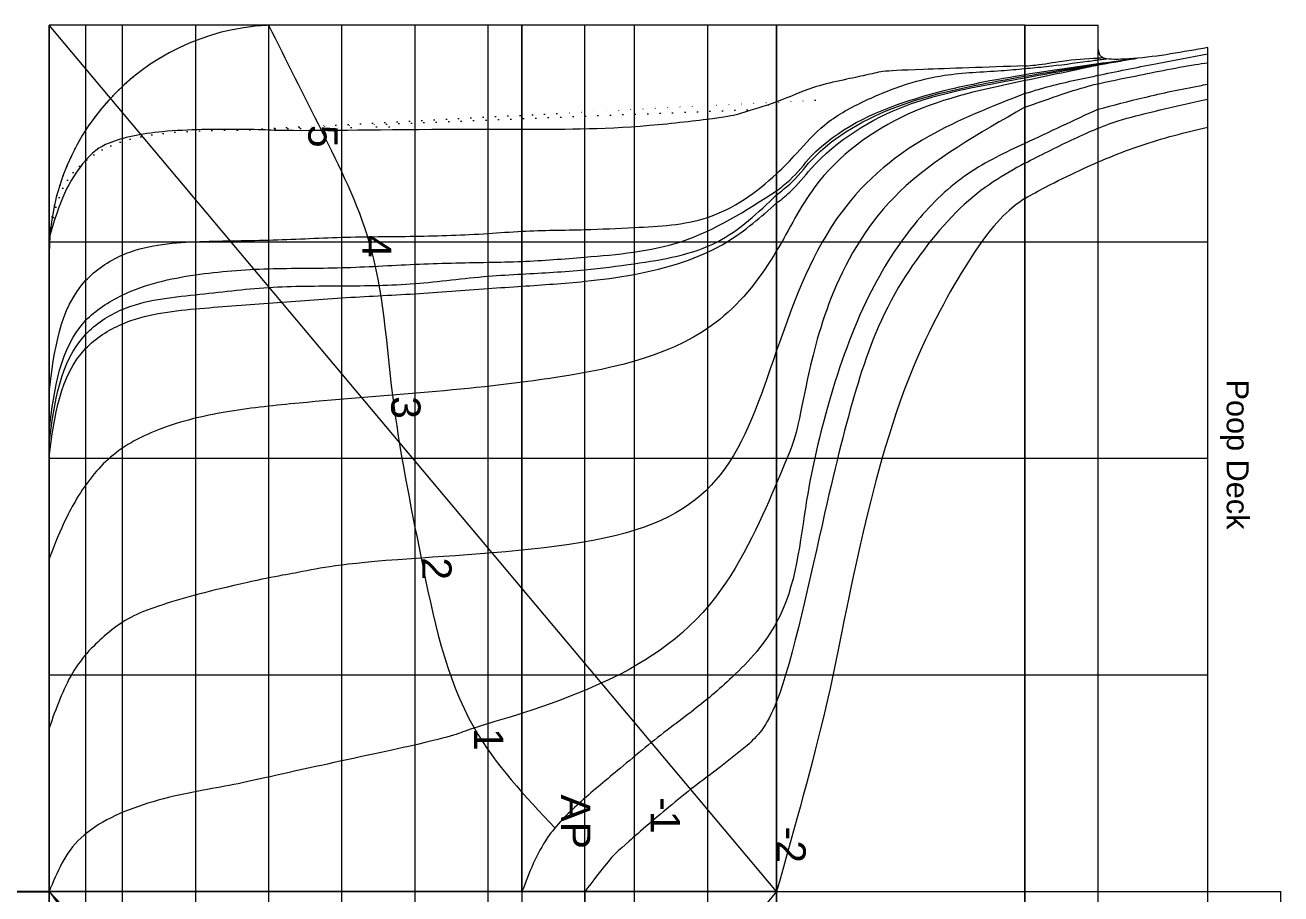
# Model space of a CAD drawing. Header units: inches. Extents: x 2352 to 5451, y 15 to 423.
# Drawn here: x 5433.75 to 5450.92, y 33.84 to 45.72 of the extents above; entities that cross this region are included whole.
import ezdxf

# ---------------------------------------------------------------- set-up
doc = ezdxf.new("R2010")
doc.units = ezdxf.units.IN
doc.header["$MEASUREMENT"] = 0
doc.layers.add('St-1', color=7, linetype='Continuous')
doc.styles.get("Standard").update_dxf_attribs({"font": 'arial.ttf'})

msp = doc.modelspace()

# ---------------------------------------------------------------- hatches: boundary and pattern name
at = {"lineweight": 5}
h = msp.add_hatch(dxfattribs=at)
h.set_pattern_fill('ANSI31', color=256, angle=-90.00000000000001)
h.set_pattern_definition([(315, (5354.971919984882, 3357.619519042385), (0.08838834764831846, 0.08838834764831843), [])])
h.paths.add_polyline_path([(5447.415634118029, 33.87173990206225), (5447.415634118029, 45.07893990206208), (5435.312060594364, 45.07893990206208, 0.2340062996317556), (5434.075634118029, 42.58173990206229), (5434.075634118029, 33.87173990206225)])
h.paths.add_polyline_path([(5444.022634118029, 33.87173990206225), (5444.022634118029, 42.84643990206201), (5434.086811030988, 42.84643990206201, 0.02110301372142997), (5434.075634118029, 42.58173990206229), (5434.075634118029, 33.87173990206225)])
edge = h.paths.add_edge_path(flags=16)
edge.add_line((5444.022634118029, 42.84643990206201), (5444.022634118029, 44.29573990206223))
edge.add_line((5444.022634118029, 44.29573990206223), (5436.862443811395, 44.29573990206223))
edge.add_spline(control_points=[(5436.862443811376, 44.29573990206223), (5436.752818040695, 44.29347888401458), (5436.643154311413, 44.29123941774811), (5436.533467259288, 44.2885310816771)], knot_values=[10.62933537937585, 10.62933537937585, 10.62933537937585, 10.6293353794038, 10.95852070276817, 10.95852070276817, 10.95852070276817, 10.95852070276817], degree=3, periodic=0)
edge.add_spline(control_points=[(5436.533467259288, 44.2885310816771), (5436.499389456755, 44.28768965016821), (5436.465309403022, 44.28680296177004), (5436.431227536988, 44.28585630968042)], knot_values=[10.95852070276817, 10.95852070276817, 10.95852070276817, 10.95852070276817, 11.06079268682631, 11.06079268682631, 11.06079268682631, 11.06079268682631], degree=3, periodic=0)
edge.add_spline(control_points=[(5436.431227536988, 44.28585630968042), (5436.372535307331, 44.28422608433426), (5436.31383770309, 44.28241802988374), (5436.255136965744, 44.28035703767706)], knot_values=[11.06079268682631, 11.06079268682631, 11.06079268682631, 11.06079268682631, 11.23691481492537, 11.23691481492537, 11.23691481492537, 11.23691481492537], degree=3, periodic=0)
edge.add_spline(control_points=[(5436.255136965744, 44.28035703767706), (5436.21127312492, 44.27881697126282), (5436.098645927417, 44.27450014400234), (5435.986013362415, 44.2690456609696), (5435.917323524876, 44.26481161461448)], knot_values=[11.23691481492537, 11.23691481492537, 11.23691481492537, 11.23691481492537, 11.36852121957856, 11.57482114281365, 11.57482114281365, 11.57482114281365, 11.57482114281365], degree=3, periodic=0)
edge.add_spline(control_points=[(5435.917323524876, 44.26481161461448), (5435.869227884627, 44.26184699601141), (5435.821169036762, 44.25843920516014), (5435.773173429558, 44.25442350388472)], knot_values=[11.57482114281365, 11.57482114281365, 11.57482114281365, 11.57482114281365, 11.71926939377468, 11.71926939377468, 11.71926939377468, 11.71926939377468], degree=3, periodic=0)
edge.add_spline(control_points=[(5435.773173429558, 44.25442350388472), (5435.73549160536, 44.25127073723957), (5435.697848762547, 44.24774325613976), (5435.660257700493, 44.24376133723377)], knot_values=[11.71926939377468, 11.71926939377468, 11.71926939377468, 11.71926939377468, 11.83267713909703, 11.83267713909703, 11.83267713909703, 11.83267713909703], degree=3, periodic=0)
edge.add_spline(control_points=[(5435.660257700493, 44.24376133723377), (5435.607257329286, 44.23814715214281), (5435.534145414001, 44.22913895505986), (5435.461298664874, 44.2179781885086), (5435.441186231955, 44.21470734315586)], knot_values=[11.83267713909703, 11.83267713909703, 11.83267713909703, 11.83267713909703, 11.99257293004832, 12.05367626579677, 12.05367626579677, 12.05367626579677, 12.05367626579677], degree=3, periodic=0)
edge.add_spline(control_points=[(5435.441186231955, 44.21470734315586), (5435.406101158426, 44.209001526752), (5435.3711035124, 44.20273261291982), (5435.336238199607, 44.19579184089594)], knot_values=[12.05367626579677, 12.05367626579677, 12.05367626579677, 12.05367626579677, 12.1602677973232, 12.1602677973232, 12.1602677973232, 12.1602677973232], degree=3, periodic=0)
edge.add_spline(control_points=[(5435.336238199607, 44.19579184089594), (5435.319196731525, 44.19239933024688), (5435.302186878635, 44.1888463087114), (5435.285213884686, 44.18512007602909)], knot_values=[12.1602677973232, 12.1602677973232, 12.1602677973232, 12.1602677973232, 12.21236760761382, 12.21236760761382, 12.21236760761382, 12.21236760761382], degree=3, periodic=0)
edge.add_spline(control_points=[(5435.285213884686, 44.18512007602909), (5435.232249334686, 44.17349229617026), (5435.179643703749, 44.16017784873271), (5435.12755633106, 44.144790817473)], knot_values=[12.21236760761382, 12.21236760761382, 12.21236760761382, 12.21236760761382, 12.37494605520035, 12.37494605520035, 12.37494605520035, 12.37494605520035], degree=3, periodic=0)
edge.add_spline(control_points=[(5435.12755633106, 44.144790817473), (5435.100512600092, 44.1368018805722), (5435.073608574953, 44.12825424142898), (5435.046866556683, 44.11909388739037)], knot_values=[12.37494605520035, 12.37494605520035, 12.37494605520035, 12.37494605520035, 12.45935668239991, 12.45935668239991, 12.45935668239991, 12.45935668239991], degree=3, periodic=0)
edge.add_spline(control_points=[(5435.046866556683, 44.11909388739037), (5435.036969768194, 44.11570378850116), (5435.027095168496, 44.11222977093053), (5435.017243887971, 44.10866909691573)], knot_values=[12.45935668239991, 12.45935668239991, 12.45935668239991, 12.45935668239991, 12.49059569043475, 12.49059569043475, 12.49059569043475, 12.49059569043475], degree=3, periodic=0)
edge.add_spline(control_points=[(5435.017243887971, 44.10866909691573), (5435.008992380561, 44.10568664930975), (5435.000757233568, 44.10264340471145), (5434.992539111266, 44.09953775426562)], knot_values=[12.49059569043475, 12.49059569043475, 12.49059569043475, 12.49059569043475, 12.51676172089534, 12.51676172089534, 12.51676172089534, 12.51676172089534], degree=3, periodic=0)
edge.add_spline(control_points=[(5434.992539111266, 44.09953775426562), (5434.965061852916, 44.08915402468552), (5434.937774912988, 44.07807266231135), (5434.910703119932, 44.06623353314786)], knot_values=[12.51676172089534, 12.51676172089534, 12.51676172089534, 12.51676172089534, 12.60424773686222, 12.60424773686222, 12.60424773686222, 12.60424773686222], degree=3, periodic=0)
edge.add_spline(control_points=[(5434.910703119932, 44.06623353314786), (5434.910700175392, 44.06623224543251), (5434.910697230854, 44.06623095770625), (5434.910694286319, 44.06622966997271)], knot_values=[12.60424773686222, 12.60424773686222, 12.60424773686222, 12.60424773686222, 12.60425725252574, 12.60425725252574, 12.60425725252574, 12.60425725252574], degree=3, periodic=0)
edge.add_spline(control_points=[(5434.910694286319, 44.06622966997271), (5434.899225909811, 44.06121420181876), (5434.875217571943, 44.05039350945368), (5434.851387919919, 44.03895263374466), (5434.838963779995, 44.03279002733576)], knot_values=[12.60425725252574, 12.60425725252574, 12.60425725252574, 12.60425725252574, 12.64131886505783, 12.68210554437949, 12.68210554437949, 12.68210554437949, 12.68210554437949], degree=3, periodic=0)
edge.add_spline(control_points=[(5434.838963779995, 44.03279002733576), (5434.830182372109, 44.02843428433585), (5434.821431345273, 44.02399439206125), (5434.812714853898, 44.01947098436791)], knot_values=[12.68210554437949, 12.68210554437949, 12.68210554437949, 12.68210554437949, 12.71093365397699, 12.71093365397699, 12.71093365397699, 12.71093365397699], degree=3, periodic=0)
edge.add_spline(control_points=[(5434.812714853898, 44.01947098436791), (5434.804826299329, 44.01537723300749), (5434.796966031097, 44.01121507817948), (5434.789137128683, 44.00698498973248)], knot_values=[12.71093365397699, 12.71093365397699, 12.71093365397699, 12.71093365397699, 12.73702352269915, 12.73702352269915, 12.73702352269915, 12.73702352269915], degree=3, periodic=0)
edge.add_spline(control_points=[(5434.789137128683, 44.00698498973248), (5434.763139934608, 43.99293826587814), (5434.737488606465, 43.97814244867528), (5434.712295903941, 43.96261474235121)], knot_values=[12.73702352269915, 12.73702352269915, 12.73702352269915, 12.73702352269915, 12.82365934272075, 12.82365934272075, 12.82365934272075, 12.82365934272075], degree=3, periodic=0)
edge.add_spline(control_points=[(5434.712295903941, 43.96261474235121), (5434.68935460044, 43.94847470227047), (5434.666793613269, 43.93372774148225), (5434.644698092271, 43.91838685166363)], knot_values=[12.82365934272075, 12.82365934272075, 12.82365934272075, 12.82365934272075, 12.9025527698617, 12.9025527698617, 12.9025527698617, 12.9025527698617], degree=3, periodic=0)
edge.add_spline(control_points=[(5434.644698092271, 43.91838685166363), (5434.63666811385, 43.91281164869702), (5434.628699611822, 43.9071580026182), (5434.620796673281, 43.90142653701219)], knot_values=[12.9025527698617, 12.9025527698617, 12.9025527698617, 12.9025527698617, 12.93122430548883, 12.93122430548883, 12.93122430548883, 12.93122430548883], degree=3, periodic=0)
edge.add_spline(control_points=[(5434.620796673281, 43.90142653701219), (5434.613472352096, 43.89611470335218), (5434.606204345328, 43.89073602819986), (5434.598995906472, 43.88529100795382)], knot_values=[12.93122430548883, 12.93122430548883, 12.93122430548883, 12.93122430548883, 12.95779664116803, 12.95779664116803, 12.95779664116803, 12.95779664116803], degree=3, periodic=0)
edge.add_spline(control_points=[(5434.598995906472, 43.88529100795382), (5434.575513873103, 43.86755344373774), (5434.552663962386, 43.84911183881446), (5434.530558643628, 43.82998335310982)], knot_values=[12.95779664116803, 12.95779664116803, 12.95779664116803, 12.95779664116803, 13.04435802923673, 13.04435802923673, 13.04435802923673, 13.04435802923673], degree=3, periodic=0)
edge.add_spline(control_points=[(5434.530558643628, 43.82998335310982), (5434.51039642664, 43.81253629958952), (5434.490853652648, 43.79451781431522), (5434.472015662811, 43.77594091815332)], knot_values=[13.04435802923673, 13.04435802923673, 13.04435802923673, 13.04435802923673, 13.12331049801416, 13.12331049801416, 13.12331049801416, 13.12331049801416], degree=3, periodic=0)
edge.add_spline(control_points=[(5434.472015662811, 43.77594091815332), (5434.465286465157, 43.76930498687012), (5434.458647199365, 43.76259780124634), (5434.452101755392, 43.7558199547882)], knot_values=[13.12331049801416, 13.12331049801416, 13.12331049801416, 13.12331049801416, 13.1515134417582, 13.1515134417582, 13.1515134417582, 13.1515134417582], degree=3, periodic=0)
edge.add_spline(control_points=[(5434.452101755392, 43.7558199547882), (5434.446190687404, 43.74969900846441), (5434.440356136345, 43.74352043428804), (5434.434600967221, 43.73728466938133)], knot_values=[13.1515134417582, 13.1515134417582, 13.1515134417582, 13.1515134417582, 13.17698299257681, 13.17698299257681, 13.17698299257681, 13.17698299257681], degree=3, periodic=0)
edge.add_spline(control_points=[(5434.434600967221, 43.73728466938133), (5434.416097087478, 43.71723558977715), (5434.398413806928, 43.69659530933564), (5434.381646348023, 43.67537835655435)], knot_values=[13.17698299257681, 13.17698299257681, 13.17698299257681, 13.17698299257681, 13.25887207267031, 13.25887207267031, 13.25887207267031, 13.25887207267031], degree=3, periodic=0)
edge.add_spline(control_points=[(5434.381646348023, 43.67537835655435), (5434.373018773071, 43.66446132664419), (5434.364633665813, 43.65339162026681), (5434.356503998158, 43.64217121660182)], knot_values=[13.25887207267031, 13.25887207267031, 13.25887207267031, 13.25887207267031, 13.30100750775904, 13.30100750775904, 13.30100750775904, 13.30100750775904], degree=3, periodic=0)
edge.add_spline(control_points=[(5434.356503998158, 43.64217121660182), (5434.353466284445, 43.63797862527895), (5434.350464235248, 43.63376499357651), (5434.347498527313, 43.62953042475215)], knot_values=[13.30100750775904, 13.30100750775904, 13.30100750775904, 13.30100750775904, 13.31675174164049, 13.31675174164049, 13.31675174164049, 13.31675174164049], degree=3, periodic=0)
edge.add_spline(control_points=[(5434.347498527313, 43.62953042475215), (5434.345203496247, 43.62625347799145), (5434.34293022826, 43.6229639929677), (5434.340679036977, 43.61966201753035)], knot_values=[13.31675174164049, 13.31675174164049, 13.31675174164049, 13.31675174164049, 13.32893551249149, 13.32893551249149, 13.32893551249149, 13.32893551249149], degree=3, periodic=0)
edge.add_spline(control_points=[(5434.340679036977, 43.61966201753035), (5434.340581705134, 43.61951925429344), (5434.332846452404, 43.60816676373975), (5434.3253722315, 43.59666670340335), (5434.318233584032, 43.58517472060226)], knot_values=[13.32893551249149, 13.32893551249149, 13.32893551249149, 13.32893551249149, 13.32946228641958, 13.37081757021032, 13.37081757021032, 13.37081757021032, 13.37081757021032], degree=3, periodic=0)
edge.add_spline(control_points=[(5434.318233584032, 43.58517472060226), (5434.311185598091, 43.57382868711534), (5434.304373081291, 43.5623495352636), (5434.297783579614, 43.55074430570836)], knot_values=[13.37081757021032, 13.37081757021032, 13.37081757021032, 13.37081757021032, 13.41164763782069, 13.41164763782069, 13.41164763782069, 13.41164763782069], degree=3, periodic=0)
edge.add_spline(control_points=[(5434.297783579614, 43.55074430570836), (5434.295328085016, 43.54641976344897), (5434.29290355799, 43.54207771421603), (5434.290509354114, 43.53771852231944)], knot_values=[13.41164763782069, 13.41164763782069, 13.41164763782069, 13.41164763782069, 13.42686244697007, 13.42686244697007, 13.42686244697007, 13.42686244697007], degree=3, periodic=0)
edge.add_spline(control_points=[(5434.290509354114, 43.53771852231944), (5434.284327064571, 43.52646226016055), (5434.278346960872, 43.51509169576708), (5434.272557947865, 43.5036131015902)], knot_values=[13.42686244697007, 13.42686244697007, 13.42686244697007, 13.42686244697007, 13.46614997652072, 13.46614997652072, 13.46614997652072, 13.46614997652072], degree=3, periodic=0)
edge.add_spline(control_points=[(5434.272557947865, 43.5036131015902), (5434.260351955216, 43.4794107658961), (5434.248995488591, 43.45472816550751), (5434.238384546607, 43.42962409579082)], knot_values=[13.46614997652072, 13.46614997652072, 13.46614997652072, 13.46614997652072, 13.54898677378893, 13.54898677378893, 13.54898677378893, 13.54898677378893], degree=3, periodic=0)
edge.add_spline(control_points=[(5434.238384546607, 43.42962409579082), (5434.232864841209, 43.41656521098208), (5434.22754687298, 43.40339227759046), (5434.222416002462, 43.39011357177765)], knot_values=[13.54898677378893, 13.54898677378893, 13.54898677378893, 13.54898677378893, 13.59207764334393, 13.59207764334393, 13.59207764334393, 13.59207764334393], degree=3, periodic=0)
edge.add_spline(control_points=[(5434.222416002462, 43.39011357177765), (5434.213272892934, 43.36645118131469), (5434.204723903452, 43.34245291546518), (5434.196686195256, 43.31816560567473)], knot_values=[13.59207764334393, 13.59207764334393, 13.59207764334393, 13.59207764334393, 13.66886471846446, 13.66886471846446, 13.66886471846446, 13.66886471846446], degree=3, periodic=0)
edge.add_spline(control_points=[(5434.196686195256, 43.31816560567473), (5434.179597923001, 43.26653046890602), (5434.164820607055, 43.21358887336897), (5434.151558213903, 43.15979084269816)], knot_values=[13.66886471846446, 13.66886471846446, 13.66886471846446, 13.66886471846446, 13.83211503972402, 13.83211503972402, 13.83211503972402, 13.83211503972402], degree=3, periodic=0)
edge.add_spline(control_points=[(5434.151558213903, 43.15979084269816), (5434.144214721723, 43.13000244682076), (5434.137335693457, 43.09995147438418), (5434.130785992324, 43.06971432260685)], knot_values=[13.83211503972402, 13.83211503972402, 13.83211503972402, 13.83211503972402, 13.92250803620094, 13.92250803620094, 13.92250803620094, 13.92250803620094], degree=3, periodic=0)
edge.add_spline(control_points=[(5434.130785992324, 43.06971432260685), (5434.127268795512, 43.05347693838554), (5434.123846566831, 43.03718586559149), (5434.120498379658, 43.0208529347226)], knot_values=[13.92250803620094, 13.92250803620094, 13.92250803620094, 13.92250803620094, 13.97104917610749, 13.97104917610749, 13.97104917610749, 13.97104917610749], degree=3, periodic=0)
edge.add_spline(control_points=[(5434.120498379658, 43.0208529347226), (5434.108651994345, 42.96306459066069), (5434.097732497566, 42.90475224636135), (5434.086813000786, 42.84643990206201)], knot_values=[13.97104917610749, 13.97104917610749, 13.97104917610749, 13.97104917610749, 14.14279496482971, 14.14279496482971, 14.14279496482971, 14.14279496482971], degree=3, periodic=0)
edge.add_line((5434.086813000786, 42.84643990206201), (5444.022634118029, 42.84643990206201))
h.paths.add_polyline_path([(5444.022634118029, 44.67173990206243), (5444.022634118029, 45.07893990206208), (5435.312060594364, 45.07893990206208, 0.04783040297424605), (5434.872239144918, 44.67173990206243)], flags=16)
edge = h.paths.add_edge_path(flags=16)
edge.add_spline(control_points=[(5436.862443811385, 44.29573990206314), (5438.118399811318, 44.3216438402094), (5440.302781545728, 44.37181542595568), (5442.608264689025, 44.29704418781217), (5443.71638970726, 44.56821911823568), (5443.907216350906, 44.63272215871689), (5444.022634118091, 44.67173990205152)], knot_values=[3.439763911072406, 3.439763911100354, 3.439763911100354, 3.439763911100354, 7.21116072262118, 10.02517062349896, 10.26409216256273, 10.62933537930596, 10.6293353794038, 10.6293353794038, 10.6293353794038], degree=3, periodic=0)
edge.add_line((5444.022634118126, 44.67173990206243), (5434.872239144918, 44.67173990206243))
edge.add_arc((5437.215634118029, 42.58173990206229), 3.139999999999915, 138.2712365701159, 146.9165560794923)
edge.add_line((5434.58470196383, 44.29573990206223), (5436.862443811357, 44.29573990206223))
h.paths.add_polyline_path([(5447.415634118029, 33.87173990206225), (5447.415634118029, 45.07893990206208), (5444.022634118029, 45.07893990206208), (5444.022634118029, 44.67173990206243), (5444.022634118029, 33.87173990206225)], flags=17)
edge = h.paths.add_edge_path(flags=16)
edge.add_line((5444.022634118029, 44.29573990206223), (5444.022634118029, 44.67173990203151))
edge.add_spline(control_points=[(5444.022634118091, 44.67173990205152), (5443.907216350906, 44.63272215871689), (5443.71638970726, 44.56821911823568), (5442.608264689025, 44.29704418781217), (5440.302781545728, 44.37181542595568), (5438.118399811318, 44.3216438402094), (5436.862443811385, 44.29573990206314)], knot_values=[3.439763911072407, 3.439763911072407, 3.439763911072407, 3.439763911170243, 3.805007127913473, 4.043928666977246, 6.857938567855026, 10.62933537937585, 10.62933537937585, 10.62933537937585, 10.6293353794038], degree=3, periodic=0)
edge.add_line((5436.862443811363, 44.29573990206223), (5444.022634118029, 44.29573990206223))
edge = h.paths.add_edge_path(flags=16)
edge.add_spline(control_points=[(5434.086813000786, 42.84643990206201), (5434.138524216698, 43.12258836268007), (5434.233987188791, 43.63238014237027), (5434.851137063798, 44.09083035960681), (5435.491255221963, 44.2406477935881), (5436.161938761066, 44.28149976544569), (5436.616279077866, 44.29066278468668), (5436.862443811376, 44.29573990206223)], knot_values=[10.62933537937585, 10.62933537937585, 10.62933537937585, 10.62933537937585, 11.44266805778598, 12.13081147914773, 12.77955741415724, 13.40360912462699, 14.14279496480176, 14.1427949648297, 14.1427949648297, 14.1427949648297], degree=3, periodic=0)
edge.add_line((5436.862443811357, 44.29573990206223), (5434.58470196383, 44.29573990206223))
edge.add_arc((5437.215634118029, 42.58173990206229), 3.139999999999916, 146.916556079492, 175.1646094653941)

# ---------------------------------------------------------------- linework, layer by layer
for p, q in [((5437.215634118029, 45.72173990206171), (5434.075634118029, 45.72173990206171)), ((5434.075634118029, 45.72173990206171), (5434.075634118029, 42.58173990206229)), ((5444.022634118029, 33.87173990206225), (5434.075634118029, 45.72173990206171)), ((5434.07563411803, 22.02173990206189), (5434.07563411803, 45.72173990206171)), ((5434.075634118029, 45.72173990206171), (5434.075634118029, 22.02173990206189)), ((5434.575634118029, 45.72173990206171), (5434.575634118029, 22.02173990206189)), ((5435.075634118029, 45.72173990206171), (5435.075634118029, 22.02173990206371)), ((5436.075634118029, 45.72173990206171), (5436.075634118029, 22.02173990206189)), ((5437.075634118029, 45.72173990206171), (5437.075634118029, 22.02173990206189)), ((5444.022634118029, 45.72173990206171), (5437.215634118029, 45.72173990206171)), ((5438.075634118029, 45.72173990206171), (5438.075634118029, 22.02173990206189)), ((5439.075634118029, 45.72173990206171), (5439.075634118029, 22.02173990206189)), ((5440.075634118029, 45.72173990206171), (5440.075634118029, 22.02173990206189)), ((5440.541234118028, 33.87173990205861), (5440.541234118028, 45.72173990206262)), ((5440.541234118031, 45.72173990205989), (5440.541234118031, 22.02173990206189)), ((5441.400234118029, 33.87173990205861), (5441.400234118029, 45.72173990206262)), ((5441.40023411803, 22.02173990206189), (5441.40023411803, 45.72173990206262)), ((5442.075634118029, 45.72173990206171), (5442.075634118029, 22.02173990206189)), ((5443.075634118029, 45.72173990206171), (5443.075634118029, 22.02173990206189)), ((5444.022634118029, 22.02173990206189), (5444.022634118029, 45.72173990206171)), ((5447.415634118029, 45.72173990206171), (5444.022634118029, 45.72173990206171)), ((5444.022634118031, 45.72173990206262), (5444.022634118031, 22.0217399020628)), ((5447.415634118029, 22.02173990206189), (5447.415634118029, 45.72173990206171)), ((5447.415634118029, 45.72173990206171), (5447.415634118029, 22.0217399020628)), ((5447.415634118029, 45.72173990206171), (5448.415634118029, 45.72173990206171)), ((5448.415634118029, 22.0217399020628), (5448.415634118029, 45.72173990206171)), ((5449.915634118029, 42.55255399316298), (5449.915634118029, 45.41548371248769)), ((5434.075634118029, 42.75923990206389), (5449.915634118029, 42.75923990206571)), ((5434.075634118029, 42.58173990206229), (5434.075634118029, 25.16173990206131)), ((5449.915634118029, 27.35452783005326), (5449.915634118029, 42.55255399316298)), ((5434.075634118029, 39.79673990206425), (5449.915634118029, 39.79673990206607)), ((5434.075634118029, 36.83423990206462), (5449.915634118029, 36.83423990206462)), ((5434.075634118029, 33.87173990206225), (5447.415634118029, 33.87173990206225)), ((5444.022634118029, 33.87173990206225), (5434.075634118029, 33.87173990206225)), ((5444.022634118029, 33.87173990206225), (5434.075634118029, 22.02173990206189)), ((5434.075634118029, 33.87173990206225), (5447.415634118029, 33.87173990206225)), ((5434.07563411803, 33.06451068348247), (5434.07563411803, 33.87173990206498)), ((5440.541234118028, 33.87173990206225), (5440.541234118028, 22.02173990206189)), ((5441.400234118029, 33.87173990205861), (5441.400234118029, 22.02173990206189)), ((5447.415634118029, 33.87173990206225), (5450.915634118029, 33.87173990206316)), ((5450.915634118029, 28.46661210633534), (5450.915634118029, 33.87173990206316))]:
    msp.add_line(p, q, dxfattribs=at)
msp.add_arc((5437.215634118029, 42.58173990206229), 3.14, 90, 180, dxfattribs=at)
for points in [[(5437.075634118029, 45.72173990206171), (5437.798630910273, 44.27918570119142), (5438.448969335069, 42.7592399020648), (5438.770587300115, 40.65982927293476), (5439.162596969321, 38.43270559628468), (5439.887259390155, 36.1085168154175), (5440.991833280403, 34.74125386718311)], [(5449.915634118029, 45.41548371248769), (5448.897066664465, 45.26382094936503), (5448.664080995409, 45.25273043638095), (5448.53352429603, 45.26201952919906), (5448.462332464056, 45.28834645511029), (5448.415634118029, 45.41354749486232)], [(5434.07563411803, 40.70103990201711), (5434.575634118029, 42.22653990213508), (5435.075634118029, 42.57583990205854), (5436.075634118029, 42.75923990206025), (5437.075634118029, 42.7810973870553), (5438.075634118029, 42.81983990196546), (5439.075634118029, 42.83383990196558), (5440.075634118029, 42.87191743612926), (5440.541234118031, 42.90253990205816), (5441.400234118029, 42.9243399020586), (5442.075634118029, 42.95333990203904), (5443.075634118029, 43.08997360182435), (5444.022634118031, 43.6892199307356), (5444.29722608312, 43.96878122202975), (5444.677224187614, 44.35510520870663), (5445.200426486449, 44.67160307115842), (5445.810693609737, 44.91636251872001), (5446.316544396953, 45.03504835729724), (5447.092373860288, 45.09925454816653), (5447.41563411803, 45.12718224636115)], [(5434.075634118029, 40.18361432671441), (5434.575634118029, 41.68018728197308), (5435.075634118029, 42.02756188510717), (5436.075634118029, 42.3061176905037), (5437.075634118029, 42.38899843650757), (5438.075634118029, 42.40456312770107), (5439.075634118029, 42.4505370290815), (5440.075634118029, 42.47813192875106), (5440.541234118031, 42.49001196051154), (5441.400234118029, 42.54800778438653), (5442.712459213538, 42.7592399020648), (5444.02263411803, 43.45524339115651)], [(5434.07563411803, 40.0024846707936), (5434.575634118029, 41.49043761622102), (5435.075634118029, 41.83278664676232), (5436.073782715729, 42.03312263919521), (5437.075634118029, 42.13386983809028), (5438.075634118029, 42.15539863822574), (5439.075634118029, 42.18713661876496), (5440.075634118029, 42.28731833282723), (5440.541234118031, 42.31709403852506), (5441.400234118031, 42.37534837007184), (5442.075634118029, 42.45892614541368), (5443.214860548952, 42.7592399020648), (5444.02263411803, 43.40017462724132)], [(5434.075634118029, 39.81782465434186), (5434.575634118029, 41.29749680471992), (5435.075634118029, 41.63305832353104), (5436.075634118029, 41.84070813371432), (5437.073972511801, 41.91716660719772), (5438.075634118029, 41.99114157726923), (5439.075634118029, 42.04781083441845), (5440.075634118029, 42.11860553589464), (5440.541234118028, 42.15071932089155), (5441.400234118031, 42.21803365513257), (5442.075634118029, 42.31198907729118), (5443.347999319762, 42.7592399020648), (5444.022634118031, 43.28934428990647)], [(5434.07563411803, 33.87173990206498), (5434.57563411803, 33.36966514214215), (5435.075634118029, 33.24668008894219), (5436.075634118029, 33.12628832200313), (5437.075634118029, 33.02400842218936), (5438.075634118029, 32.91319979014657), (5439.075634118029, 32.79593818888566), (5440.075634118029, 32.68498253934991), (5440.541234118031, 32.60745936758463), (5441.400234118029, 32.47934250548929), (5442.075634118029, 32.2744728908881), (5443.075634118029, 31.7163522878625), (5444.02263411803, 30.59691131831347)]]:
    msp.add_spline(points, degree=3, dxfattribs=at)
for points, knots in [([(5447.415634118029, 44.78533990206211), (5447.486895141371, 44.80779862524265), (5447.793006007696, 44.9042729514174), (5448.375282831086, 45.02726633528324), (5449.137982877791, 45.18243359944677), (5449.66098477226, 45.28243254586665), (5449.915634118029, 45.33073111976115)], [0, 0, 0, 0, 0.2240969397908313, 0.9626371494994514, 1.782527704798582, 2.560026058790914, 2.560026058790914, 2.560026058790914, 2.560026058790914]), ([(5448.415634118029, 45.17112026962673), (5448.082300784696, 45.10139348043845), (5447.748967451363, 45.03166669125017), (5447.415634118029, 44.96193990206189), (5446.870958804025, 44.84800451967545), (5445.796896966937, 44.62333186980664), (5444.573259996353, 43.72634587569315), (5444.023076058161, 42.56149404292115), (5443.069010731752, 41.30357458501818), (5441.199310443913, 40.89153274745946), (5439.269727820802, 40.69325564359202), (5437.76240170763, 40.58328909865464), (5436.553050707611, 40.45752802911171), (5435.682351613636, 40.26465158814131), (5434.933712623785, 39.90014734659122), (5434.536191805832, 39.40130063186621), (5434.265576448071, 38.91004457334271), (5434.149583039399, 38.61294736944797), (5434.075634118029, 38.42353990206244)], [-1.01779656468336, -1.01779656468336, -1.01779656468336, -1.01779656468336, 0, 0, 0, 1.663105990384522, 3.279529344136524, 4.293740718904704, 5.515178663675549, 7.863794907414736, 9.649581624416143, 11.42096478512804, 12.3796694776311, 13.29615458875938, 14.09055672400515, 14.81859086344581, 15.16475135509673, 15.77358729580262, 15.77358729580262, 15.77358729580262, 15.77358729580262]), ([(5447.415634118019, 45.16343990206293), (5446.887765756302, 45.14556248313034), (5445.318996871333, 45.09243268676688), (5445.548953825572, 45.08842468230501), (5444.484573253106, 44.88796133448319), (5444.134631654856, 44.69496580309511), (5443.462449255747, 44.49482234252606), (5443.37473529427, 44.46538367746485), (5441.861294120014, 44.28636419771534), (5439.909830729708, 44.30576502992768), (5436.75643226468, 44.26015675304075), (5437.332071024714, 44.30058666904984), (5435.62214741863, 44.29454558378325), (5434.892456801531, 44.14570831634115), (5434.604021393548, 43.94168972991134), (5434.26821335146, 43.44777321350262), (5434.147729969688, 43.04838101859674), (5434.086811030988, 42.84643990206201)], [-0.7039663534532603, -0.7039663534532603, -0.7039663534532603, -0.7039663534532603, 0, 1.388147119250885, 2.214238426156336, 2.913754169969399, 3.454085914642815, 3.960866518530339, 4.363426500909329, 5.22972984748043, 7.006169344805321, 9.720405404566574, 10.88341279506654, 11.88630701236815, 12.63341107900048, 13.09552893958755, 13.56815536182029, 13.56815536182029, 13.56815536182029, 13.56815536182029]), ([(5444.022634118029, 43.28934428990647), (5444.083765804191, 43.33658488374636), (5444.261120091345, 43.47363855216623), (5444.716763696793, 44.06711420541865), (5445.664388700317, 44.66374211547805), (5447.053709557504, 44.9415533880781), (5447.9329191071, 45.09381597785501), (5448.415634118029, 45.17741315639228), (5448.454930844029, 45.18421861167077), (5448.49422757003, 45.19102406695016), (5448.53352429603, 45.19782952222955), (5448.577043195823, 45.2053661787511), (5448.620562095616, 45.21290283527447), (5448.664080995409, 45.22043949179602), (5448.741742885094, 45.23388907324784), (5448.819404774779, 45.24733865469967), (5448.897066664465, 45.26078823615058), (5448.912799367679, 45.26314861654169), (5448.928532070895, 45.26550899693371), (5448.94426477411, 45.26786937732573)], [0, 0, 0, 0, 0.231076497483083, 0.6703955029194242, 2.230547690314734, 3.438422965883176, 4.908959051464735, 4.908959051464735, 4.908959051464735, 5.028672033908636, 5.028672033908636, 5.028672033908636, 5.161247386034565, 5.161247386034565, 5.161247386034565, 5.397835452846035, 5.397835452846035, 5.397835452846035, 5.445763334261884, 5.445763334261884, 5.445763334261884, 5.445763334261884]), ([(5444.022634118028, 43.4001746272395), (5444.083828861128, 43.44732471060048), (5444.261366088076, 43.58411579143991), (5444.680267058975, 44.14165955123168), (5445.648234730514, 44.66929074681025), (5447.012468310149, 44.96262116819049), (5447.931745584381, 45.11009236925452), (5448.415634118029, 45.18771815772903), (5448.454930844029, 45.19402217017774), (5448.49422757003, 45.20032618262736), (5448.53352429603, 45.20663019507698), (5448.577043195823, 45.21361153204703), (5448.620562095616, 45.22059286901891), (5448.664080995409, 45.22757420598897), (5448.72095123587, 45.23669737578781), (5448.777821476329, 45.24582054558665), (5448.83469171679, 45.25494371538549), (5448.855483366015, 45.25827912850833), (5448.87627501524, 45.26161454162935), (5448.897066664465, 45.26494995475219)], [0, 0, 0, 0, 0.231076497483083, 0.6703955029194242, 2.072001415172279, 3.394088569374098, 4.863448602763873, 4.863448602763873, 4.863448602763873, 4.982775750676842, 4.982775750676842, 4.982775750676842, 5.114923812898565, 5.114923812898565, 5.114923812898565, 5.287614117815512, 5.287614117815512, 5.287614117815512, 5.350749357183861, 5.350749357183861, 5.350749357183861, 5.350749357183861]), ([(5444.022634118028, 43.4552433911556), (5444.083847812029, 43.50235475722071), (5444.261440019039, 43.63903351204932), (5444.706448805076, 44.23603263933797), (5445.701997857485, 44.69540013809161), (5447.049600628703, 45.00088865237809), (5447.920968320781, 45.12490214132118), (5448.415634118029, 45.19530322680453), (5448.454930844029, 45.20089595664718), (5448.49422757003, 45.20648868648983), (5448.53352429603, 45.21208141633247), (5448.577043195823, 45.21827504807585), (5448.620562095616, 45.22446867982013), (5448.664080995409, 45.23066231156441), (5448.741742885094, 45.24171519083098), (5448.819404774779, 45.25276807009755), (5448.897066664465, 45.26382094936503)], [0, 0, 0, 0, 0.231076497483083, 0.6703955029194242, 2.20803799503287, 3.347094004187443, 4.842844507733163, 4.842844507733163, 4.842844507733163, 4.961668364223213, 4.961668364223213, 4.961668364223213, 5.093259059681087, 5.093259059681087, 5.093259059681087, 5.32808995207188, 5.32808995207188, 5.32808995207188, 5.32808995207188]), ([(5447.415634118029, 45.16343990206293), (5447.463770267323, 45.16701569915745), (5447.635943975565, 45.17980563467496), (5447.966111550694, 45.24394768788876), (5448.252733514421, 45.26363089267102), (5448.415634118029, 45.2716942477207)], [0, 0, 0, 0, 0.1447508092602414, 0.5177456852498412, 1.006443618413614, 1.006443618413614, 1.006443618413614, 1.006443618413614]), ([(5447.41563411803, 45.12718224636115), (5447.512694337845, 45.13620863778102), (5447.800689453757, 45.16299156335459), (5448.150038769054, 45.21045014406696), (5448.42545378278, 45.24742893811868), (5448.510826700723, 45.25895229110461), (5448.53352429603, 45.26201952919906)], [0, 0, 0, 0, 0.2924177379063372, 0.8676559818403669, 1.057388278164507, 1.126100641818398, 1.126100641818398, 1.126100641818398, 1.126100641818398]), ([(5447.415634118029, 44.59733990206292), (5447.563481108296, 44.6501323068867), (5447.853632792278, 44.75373810321322), (5448.333228560632, 44.91167408945854), (5448.969714923909, 45.03060232175154), (5449.508708077807, 45.14796327747786), (5449.860215283536, 45.1999235683386), (5449.915634118029, 45.20772883848691)], [0, 0, 0, 0, 0.4710922806728973, 0.9245248638513184, 1.512474685780229, 2.410826101493608, 2.57873612957899, 2.57873612957899, 2.57873612957899, 2.57873612957899]), ([(5448.415634118029, 45.2716942477207), (5448.432290881043, 45.27312538239199), (5448.453390140046, 45.27493821247459), (5448.474397574619, 45.27752588177169), (5448.478817485057, 45.27809816012337)], [0, 0, 0, 0, 0.05014106901032344, 0.0635141054036322, 0.0635141054036322, 0.0635141054036322, 0.0635141054036322]), ([(5448.415634118029, 44.57161470055758), (5448.625054806548, 44.62628274813211), (5449.084175346872, 44.74613348359504), (5449.585945797389, 44.85413463161854), (5449.877792444048, 44.90624643595471), (5449.915634118029, 44.91285415710332)], [0, 0, 0, 0, 0.6493020123279429, 1.423488256298098, 1.538737724058665, 1.538737724058665, 1.538737724058665, 1.538737724058665]), ([(5447.415634118029, 44.78533990206211), (5446.959438948995, 44.60605665810068), (5445.891808071137, 44.18648113400901), (5444.663581176362, 43.08283531432495), (5443.949429393337, 41.08547581695598), (5443.418682936975, 39.47093339027266), (5442.029634255593, 38.59633177767206), (5438.097280675309, 38.3853882584906), (5437.72889400869, 38.26869821168544), (5436.839280993438, 38.12918401912044), (5435.380422959885, 37.74502576057308), (5434.9460188087, 37.49353233455873), (5434.369973676485, 36.92926443973534), (5434.171348849594, 36.37441477115022), (5434.075634118029, 36.10703990206162)], [-1.067271275802693, -1.067271275802693, -1.067271275802693, -1.067271275802693, 0, 1.430457429895606, 3.130468398395041, 5.106627802663041, 6.967474303878229, 8.78220325054414, 11.43144877855364, 12.99354436322218, 13.97870664188926, 15.01074478842592, 15.76867384230975, 16.47360930766106, 16.47360930766106, 16.47360930766106, 16.47360930766106]), ([(5447.415634118029, 43.8329399020629), (5447.626255829976, 43.9402717850469), (5448.041663818508, 44.15196183923923), (5448.626939805578, 44.41012555640805), (5449.231979726623, 44.55076268762856), (5449.639582210448, 44.65532874441465), (5449.885562280898, 44.70126922729811), (5449.915634118029, 44.70667225735884)], [0, 0, 0, 0, 0.7096644103397353, 1.399667026281711, 1.910142771467029, 2.569681301209174, 2.661398165745518, 2.661398165745518, 2.661398165745518, 2.661398165745518]), ([(5447.415634118029, 44.59733990206292), (5446.789995016502, 44.24201011923447), (5444.99768406178, 43.22407268414168), (5444.200535281092, 39.93446002082852), (5444.395545994387, 40.31725246726615), (5443.227344534423, 37.60853340479913), (5441.495957138627, 36.55298957918036), (5439.554010162927, 36.03619903003779), (5439.724637425507, 36.00860416596493), (5437.187328590441, 35.4695453505317), (5436.625469684266, 35.32551153265991), (5435.463479895337, 35.1431998777614), (5434.40567607192, 34.66930196182125), (5434.184119426108, 34.13389980247917), (5434.075634118029, 33.87173990206134)], [-1.105841653774718, -1.105841653774718, -1.105841653774718, -1.105841653774718, 0, 2.062138265334846, 4.910678930436356, 6.403456095654493, 8.173420790402275, 10.19728005206136, 11.97531637048285, 12.90428772633592, 14.28454579429115, 15.47349161602073, 16.5499070926495, 17.58266452654118, 17.58266452654118, 17.58266452654118, 17.58266452654118]), ([(5448.415634118029, 44.57161470055758), (5448.082300784696, 44.41558976772536), (5447.748967451363, 44.25956483489404), (5447.415634118029, 44.10353990206273), (5447.148462052, 43.97848339109238), (5446.593324954621, 43.71863770609867), (5445.852295107995, 43.00002670742902), (5445.188906649004, 41.94578511473879), (5444.730624779066, 40.62884578106674), (5444.376854594625, 39.13320329230988), (5444.265714665956, 37.71434355362795), (5443.480553673607, 36.83737014596205), (5442.941212756458, 36.3884727804923), (5442.397378990559, 35.98974841282666), (5441.893237272576, 35.56288487007419), (5441.328621487854, 35.09831102943532), (5440.814214813632, 34.58625491915951), (5440.639543205979, 34.12905963488152), (5440.541234118029, 33.87173990206225)], [-1.097832767249743, -1.097832767249743, -1.097832767249743, -1.097832767249743, 0, 0, 0, 0.8799307457403837, 1.828343087459846, 3.045624536392655, 4.590470827334832, 5.97510785450212, 7.695929594998866, 8.66353335840112, 9.399062214063841, 9.810142848783908, 10.68463606672542, 11.37794883071633, 12.01152912409492, 12.82720022856089, 12.82720022856089, 12.82720022856089, 12.82720022856089]), ([(5447.415634118029, 43.35173990206273), (5447.509724928633, 43.4036494129066), (5447.755261473401, 43.53911090857833), (5448.27907058039, 43.79454616111139), (5449.009591529361, 44.10314232060023), (5449.607708818282, 44.25521691471364), (5449.915634118029, 44.32378222382136)], [0, 0, 0, 0, 0.322326744081163, 0.8411341609311245, 1.748363475010839, 2.693278712522031, 2.693278712522031, 2.693278712522031, 2.693278712522031]), ([(5447.415634118029, 43.8329399020629), (5447.12914409116, 43.67406486763662), (5446.577120791458, 43.36793651230597), (5445.523759396676, 42.015423521603), (5445.071426745682, 40.68100319354995), (5444.700959096042, 39.20429173899425), (5444.087400171571, 36.29906882830688), (5443.751209398174, 35.99061478324962), (5443.62047675269, 35.87066796581235), (5443.499312273576, 35.77278857074794), (5443.378147794461, 35.67490917568353), (5443.256983315347, 35.57702978061821), (5443.049050370413, 35.42282745227909), (5442.672467778008, 35.14355514851173), (5441.883365825261, 34.45193963166617), (5441.77105580525, 34.35719516360928), (5441.509484216538, 34.01476291547511), (5441.400234118029, 33.87173990206134)], [-1.168825295591744, -1.168825295591744, -1.168825295591744, -1.168825295591744, 0, 1.083325690258127, 2.445755682088951, 3.956236946430194, 5.710983368978688, 6.827525431849928, 6.827525431849928, 6.827525431849928, 7.192015948593594, 7.192015948593594, 7.192015948593594, 8.363560598570727, 9.313773621701639, 10.38399708247998, 11.1515973623886, 11.1515973623886, 11.1515973623886, 11.1515973623886]), ([(5447.415634118029, 43.35173990206273), (5447.229735928765, 43.22016863924615), (5446.909374152048, 42.99342945643071), (5445.735872065282, 40.93779012025949), (5445.00593011257, 38.04606502064485), (5444.779179961052, 36.57133737262644), (5444.272223113739, 34.76235324388541), (5444.022634118029, 33.87173990206225)], [-1.390688617102449, -1.390688617102449, -1.390688617102449, -1.390688617102449, 0, 1.005910715026766, 2.596222414355693, 5.142293391734848, 7.611410238633945, 7.611410238633945, 7.611410238633945, 7.611410238633945]), ([(5447.415634118029, 27.88573990206238), (5446.861115351258, 27.96035207335877), (5445.915180355332, 28.08763047795197), (5444.6038675888, 29.59753500141938), (5443.860803673035, 31.11862815731343), (5444.123553063775, 30.90773751953635), (5442.983515261261, 32.08264134518209), (5442.034574170415, 32.44408874225406), (5441.695057284629, 32.5629636010815), (5439.952259563901, 32.8135124410917), (5438.057693794173, 33.01410386485419), (5437.368241871814, 33.07418716521239), (5436.455558182391, 33.11034360280042), (5434.841924252662, 33.34520889356077), (5434.641806291309, 33.28121962025467), (5434.224667252623, 33.71629763062516), (5434.075634118029, 33.87173990206134)], [-2.481290323305853, -2.481290323305853, -2.481290323305853, -2.481290323305853, 0, 1.751459752110449, 3.414637076677891, 4.761142450284147, 5.312590851956527, 6.146331110468075, 7.163641657159325, 7.980453016751869, 9.206062706603081, 10.9400553629694, 12.20287516068204, 13.20820326244025, 14.34644842344412, 14.9791694552818, 14.9791694552818, 14.9791694552818, 14.9791694552818])]:
    msp.add_open_spline(points, degree=3, knots=knots, dxfattribs=at)
for p in [(5434.075634118029, 43.59873990206211), (5434.075634118029, 40.72173990206171), (5434.075634118029, 36.61173990206203), (5434.075634118029, 33.87173990206225)]:
    msp.add_point(p, dxfattribs=at)
at = {"layer": 'St-1'}
msp.add_line((5418.016376955535, 33.87173990206507), (5434.075634118029, 33.87173990206507), dxfattribs=at)

# ---------------------------------------------------------------- texts
at = {"lineweight": 5}
for s, height, p in [('5', 0.4, (5437.61918438171, 44.35692178176192)), ('4', 0.4, (5438.356563594168, 42.85196327455174)), ('Poop Deck', 0.3, (5450.175249757939, 40.87386481270619)), ('3', 0.4, (5438.753825781731, 40.64728432593416)), ('2', 0.4, (5439.178413555064, 38.44213880502299)), ('1', 0.4, (5439.887259390155, 36.1085168154175)), ('AP', 0.4, (5441.07658957794, 35.19899880486333)), ('-1', 0.4, (5442.302448426849, 35.16227107636474)), ('-2', 0.4, (5444.01937438208, 34.75910538820495))]:
    msp.add_text(s, height=height, rotation=270, dxfattribs=at).set_placement(p)

doc.saveas('drawing.dxf')
